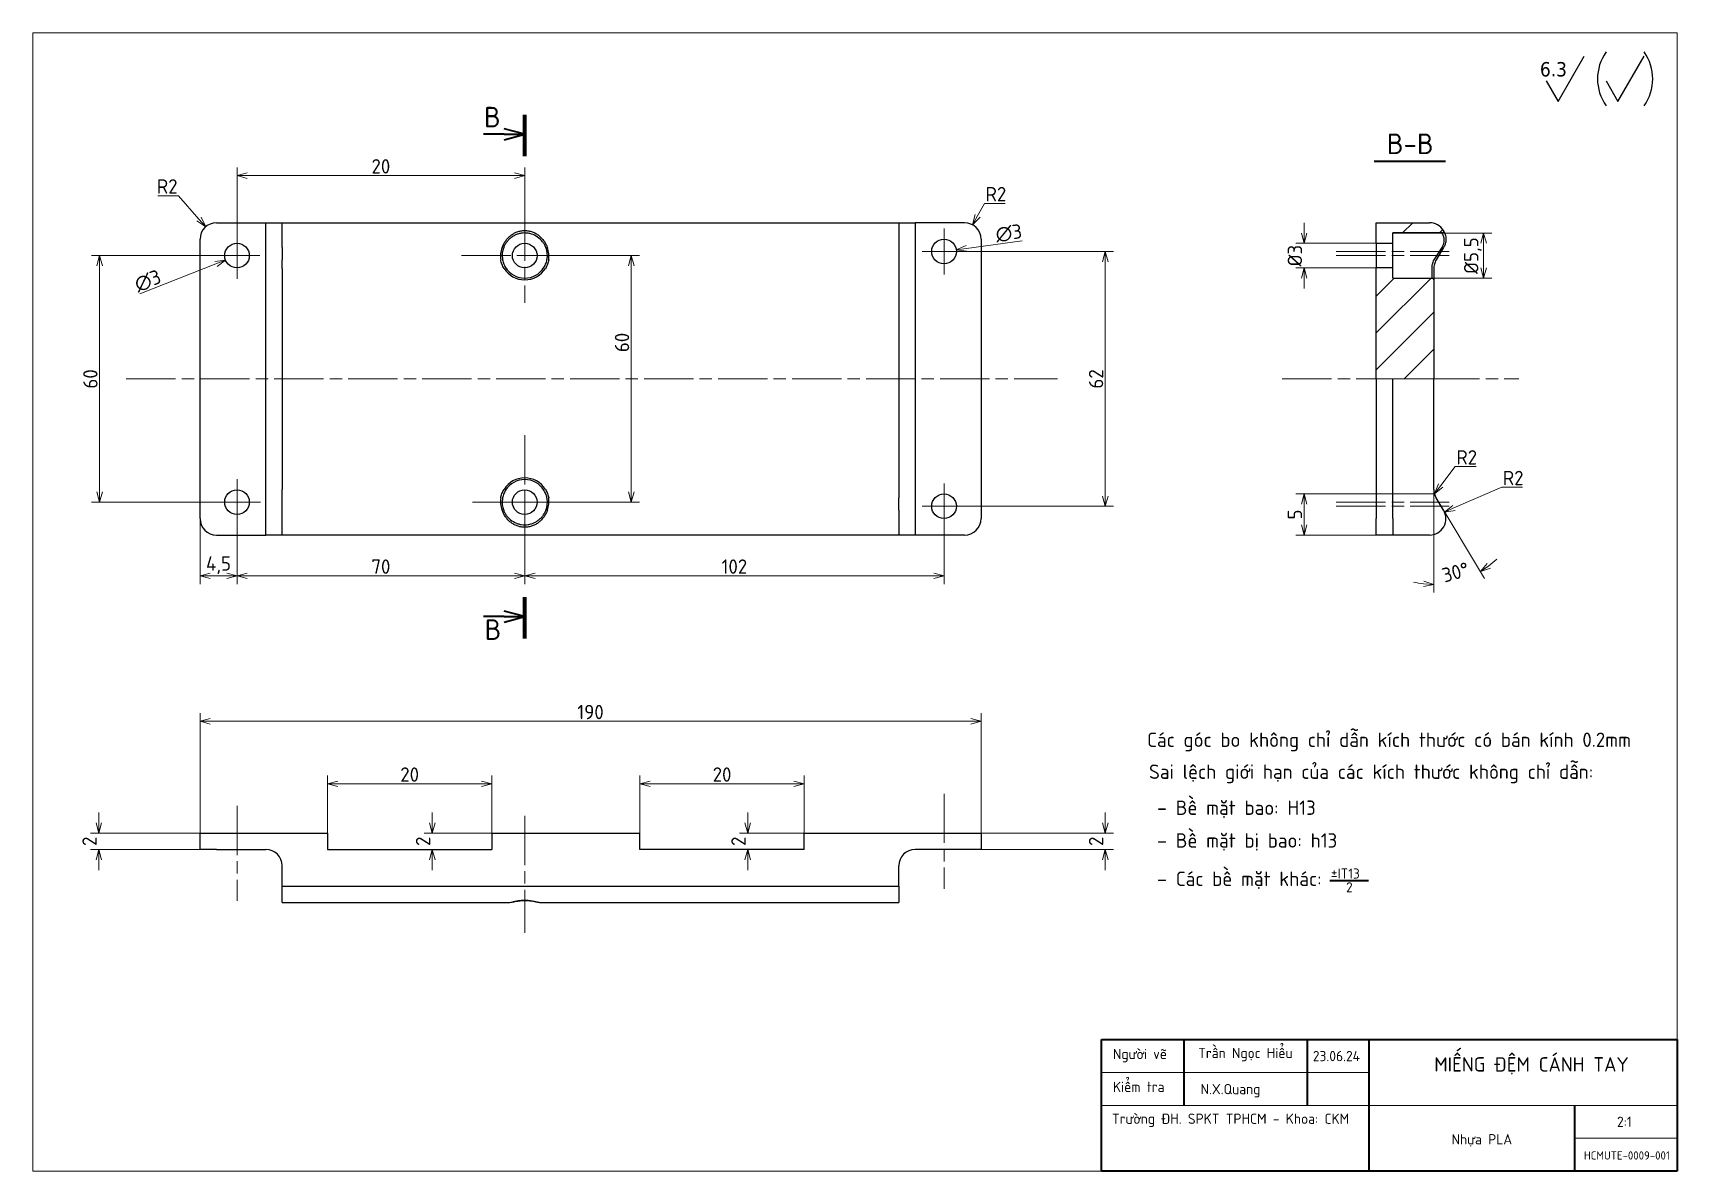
# Paper-space layout 'Sheet' of a CAD drawing. Header units: millimetres. Extents: x 10 to 410, y 10 to 287.
# The model-space entities are those that its viewports show. They can reach past a viewport. Long polylines and large blocks are cut down to what shows.
import ezdxf

# ---------------------------------------------------------------- set-up
doc = ezdxf.new("R2010")
doc.units = ezdxf.units.MM
doc.linetypes.add('AM_ISO08W050', pattern=[18, 12, -1.5, 3, -1.5])
for name, color, linetype, lineweight in [('AM_10', 7, 'AM_ISO08W050', 35), ('DuongTamNho', 7, 'AM_ISO08W050', 13), ('NetDam', 7, 'Continuous', 35), ('Netmanh', 5, 'Continuous', 13), ('NÉT MẶT CẮT', 10, 'Continuous', 70), ('Nét đậm', 7, 'Continuous', 35), ('Symbol (ISO)', 7, 'Continuous', 25)]:
    doc.layers.add(name, color=color, linetype=linetype, lineweight=lineweight)
doc.styles.add('MtXpl_TCVN_7284', font='')
doc.styles.add('Note Text (ISO)', font='')
doc.styles.get('MtXpl_TCVN_7284').set_extended_font_data('TCVN 7284')
doc.styles.get('Note Text (ISO)').set_extended_font_data('TCVN 7284')
doc.dimstyles.new('Default (ISO)$0', dxfattribs={"dimtxt": 3.5, "dimasz": 2.5, "dimexe": 2, "dimexo": 0, "dimgap": 0.5, "dimtad": 1, "dimtxsty": 'Note Text (ISO)', "dimblk": 'OPEN30', "dimblk1": 'OPEN30', "dimblk2": 'OPEN90', "dimcen": 2.5, "dimclrd": 256, "dimclre": 256, "dimclrt": 256, "dimazin": 0, "dimtfac": 1, "dimtofl": 0, "dimtmove": 0, "dimatfit": 3, "dimldrblk": 'OPEN30', "dimfxl": 1, "dimtolj": 1, "dimtzin": 0, "dimlwd": -1, "dimlwe": -1, "dimarcsym": 0})
doc.dimstyles.new('Default (ISO)$2', dxfattribs={"dimtxt": 3.5, "dimasz": 2.5, "dimexe": 2, "dimexo": 0, "dimgap": 0.5, "dimtad": 1, "dimtxsty": 'Note Text (ISO)', "dimblk": 'OPEN30', "dimblk1": 'OPEN30', "dimblk2": 'OPEN90', "dimcen": 2.5, "dimclrd": 256, "dimclre": 256, "dimclrt": 256, "dimazin": 0, "dimtfac": 1, "dimtofl": 0, "dimtmove": 0, "dimatfit": 3, "dimldrblk": 'OPEN30', "dimfxl": 1, "dimtolj": 1, "dimtzin": 0, "dimlwd": -1, "dimlwe": -1, "dimarcsym": 0})
doc.dimstyles.new('Default (ISO)$3', dxfattribs={"dimtxt": 3.5, "dimasz": 2.5, "dimexe": 2, "dimexo": 0, "dimgap": 0.5, "dimtad": 1, "dimtxsty": 'Note Text (ISO)', "dimblk": 'OPEN30', "dimblk1": 'OPEN30', "dimblk2": 'OPEN90', "dimcen": 2.5, "dimclrd": 256, "dimclre": 256, "dimclrt": 256, "dimazin": 0, "dimtfac": 1, "dimtofl": 0, "dimtmove": 0, "dimatfit": 0, "dimldrblk": 'OPEN30', "dimfxl": 1, "dimtolj": 1, "dimtzin": 0, "dimlwd": -1, "dimlwe": -1, "dimarcsym": 0})

# ---------------------------------------------------------------- blocks, each defined once
blk = doc.blocks.new('_Open30')
at = {"color": 0, "linetype": 'ByBlock', "lineweight": -2}
for p, q in [((-1, 0.27), (0, 0)), ((0, 0), (-1, -0.27)), ((0, 0), (-1, 0))]:
    blk.add_line(p, q, dxfattribs=at)
blk = doc.blocks.new('*D58')
at = {"layer": 'Defpoints', "color": 0, "transparency": 16777216}
for p in [(129.66, 252.27), (59.66, 232.79), (129.66, 232.79)]:
    blk.add_point(p, dxfattribs=at)
at = {"layer": 'Netmanh', "linetype": 'Continuous', "transparency": 16777216}
for p, q in [((59.66, 232.79), (59.66, 254.27)), ((62.16, 252.27), (127.16, 252.27)), ((129.66, 232.79), (129.66, 254.27))]:
    blk.add_line(p, q, dxfattribs=at)
at = {"layer": 'Netmanh', "transparency": 16777216, "xscale": 2.5, "yscale": 2.5, "zscale": 2.5, "rotation": 180}
blk.add_blockref('_Open30', (59.66, 252.27), dxfattribs=at)
at = {"layer": 'Netmanh', "transparency": 16777216, "xscale": 2.5, "yscale": 2.5, "zscale": 2.5}
blk.add_blockref('_Open30', (129.66, 252.27), dxfattribs=at)
at = {"layer": 'Netmanh', "transparency": 16777216, "insert": (94.66, 254.52), "char_height": 3.5, "attachment_point": 5, "style": 'Note Text (ISO)'}
blk.add_mtext('\\A1;20', dxfattribs=at)
blk = doc.blocks.new('_Open90')
at = {"color": 0, "linetype": 'ByBlock', "lineweight": -2}
for p, q in [((0, 0), (-1, 0)), ((-0.5, 0.5), (0, 0)), ((0, 0), (-0.5, -0.5))]:
    blk.add_line(p, q, dxfattribs=at)
blk = doc.blocks.new('*D61')
at = {"layer": 'Defpoints', "color": 0, "transparency": 16777216}
for p in [(129.66, 232.79), (125.78, 172.79), (155.57, 172.79)]:
    blk.add_point(p, dxfattribs=at)
at = {"layer": 'Netmanh', "linetype": 'Continuous', "transparency": 16777216}
for p, q in [((129.66, 232.79), (157.57, 232.79)), ((155.57, 230.29), (155.57, 175.29)), ((125.78, 172.79), (157.57, 172.79))]:
    blk.add_line(p, q, dxfattribs=at)
at = {"layer": 'Netmanh', "transparency": 16777216, "xscale": 2.5, "yscale": 2.5, "zscale": 2.5}
for p, rotation in [((155.57, 232.79), 90), ((155.57, 172.79), 270)]:
    blk.add_blockref('_Open30', p, dxfattribs=dict(at, rotation=rotation))
at = {"layer": 'Netmanh', "transparency": 16777216, "insert": (153.32, 211.66), "char_height": 3.5, "attachment_point": 5, "rotation": 90, "style": 'Note Text (ISO)'}
blk.add_mtext('\\A1;60', dxfattribs=at)
blk = doc.blocks.new('*D62')
at = {"layer": 'Defpoints', "color": 0, "transparency": 16777216}
for p in [(231.89, 233.79), (231.66, 171.79), (270.89, 171.79)]:
    blk.add_point(p, dxfattribs=at)
at = {"layer": 'Netmanh', "linetype": 'Continuous', "transparency": 16777216}
for p, q in [((231.89, 233.79), (272.89, 233.79)), ((270.89, 231.29), (270.89, 174.29)), ((231.66, 171.79), (272.89, 171.79))]:
    blk.add_line(p, q, dxfattribs=at)
at = {"layer": 'Netmanh', "transparency": 16777216, "xscale": 2.5, "yscale": 2.5, "zscale": 2.5}
for p, rotation in [((270.89, 233.79), 90), ((270.89, 171.79), 270)]:
    blk.add_blockref('_Open30', p, dxfattribs=dict(at, rotation=rotation))
at = {"layer": 'Netmanh', "transparency": 16777216, "insert": (268.64, 202.79), "char_height": 3.5, "attachment_point": 5, "rotation": 90, "style": 'Note Text (ISO)'}
blk.add_mtext('\\A1;62', dxfattribs=at)
blk = doc.blocks.new('*D64')
at = {"layer": 'Defpoints', "color": 0, "transparency": 16777216}
for p in [(340.82, 238.29), (340.82, 227.29), (362.92, 227.29)]:
    blk.add_point(p, dxfattribs=at)
at = {"layer": 'Netmanh', "linetype": 'Continuous', "transparency": 16777216}
for p, q in [((340.82, 238.29), (364.92, 238.29)), ((362.92, 235.79), (362.92, 229.79)), ((340.82, 227.29), (364.92, 227.29))]:
    blk.add_line(p, q, dxfattribs=at)
at = {"layer": 'Netmanh', "transparency": 16777216, "xscale": 2.5, "yscale": 2.5, "zscale": 2.5}
for p, rotation in [((362.92, 238.29), 90), ((362.92, 227.29), 270)]:
    blk.add_blockref('_Open30', p, dxfattribs=dict(at, rotation=rotation))
at = {"layer": 'Netmanh', "transparency": 16777216, "insert": (360.32, 232.79), "char_height": 3.5, "attachment_point": 5, "rotation": 90, "style": 'Note Text (ISO)'}
blk.add_mtext('\\A1;%%C5,5', dxfattribs=at)
blk = doc.blocks.new('*D65')
at = {"layer": 'Defpoints', "color": 0, "transparency": 16777216}
for p in [(336.82, 235.79), (319.27, 229.79), (336.82, 229.79)]:
    blk.add_point(p, dxfattribs=at)
at = {"layer": 'Netmanh', "linetype": 'Continuous', "transparency": 16777216}
for p, q in [((319.27, 238.29), (319.27, 240.79)), ((336.82, 235.79), (317.27, 235.79)), ((336.82, 229.79), (317.27, 229.79)), ((319.27, 227.29), (319.27, 224.79))]:
    blk.add_line(p, q, dxfattribs=at)
at = {"layer": 'Netmanh', "transparency": 16777216, "xscale": 2.5, "yscale": 2.5, "zscale": 2.5}
for p, rotation in [((319.27, 235.79), 270), ((319.27, 229.79), 90)]:
    blk.add_blockref('_Open30', p, dxfattribs=dict(at, rotation=rotation))
at = {"layer": 'Netmanh', "transparency": 16777216, "insert": (317.02, 232.79), "char_height": 3.5, "attachment_point": 5, "rotation": 90, "style": 'Note Text (ISO)'}
blk.add_mtext('\\A1;%%C3', dxfattribs=at)
blk = doc.blocks.new('*D66')
at = {"layer": 'Defpoints', "color": 0, "transparency": 16777216}
for p in [(240.66, 92.27), (240.66, 88.27), (270.89, 88.27)]:
    blk.add_point(p, dxfattribs=at)
at = {"layer": 'Netmanh', "linetype": 'Continuous', "transparency": 16777216}
for p, q in [((270.89, 94.77), (270.89, 97.27)), ((240.66, 92.27), (272.89, 92.27)), ((240.66, 88.27), (272.89, 88.27)), ((270.89, 85.77), (270.89, 83.27))]:
    blk.add_line(p, q, dxfattribs=at)
at = {"layer": 'Netmanh', "transparency": 16777216, "xscale": 2.5, "yscale": 2.5, "zscale": 2.5}
for p, rotation in [((270.89, 92.27), 270), ((270.89, 88.27), 90)]:
    blk.add_blockref('_Open30', p, dxfattribs=dict(at, rotation=rotation))
at = {"layer": 'Netmanh', "transparency": 16777216, "insert": (268.64, 90.27), "char_height": 3.5, "attachment_point": 5, "rotation": 90, "style": 'Note Text (ISO)'}
blk.add_mtext('\\A1;2', dxfattribs=at)
blk = doc.blocks.new('*D67')
at = {"layer": 'Defpoints', "color": 0, "transparency": 16777216}
for p in [(183.91, 92.27), (197.66, 92.27), (197.66, 88.27)]:
    blk.add_point(p, dxfattribs=at)
at = {"layer": 'Netmanh', "linetype": 'Continuous', "transparency": 16777216}
for p, q in [((183.91, 94.77), (183.91, 97.27)), ((197.66, 92.27), (181.91, 92.27)), ((197.66, 88.27), (181.91, 88.27)), ((183.91, 85.77), (183.91, 83.27))]:
    blk.add_line(p, q, dxfattribs=at)
at = {"layer": 'Netmanh', "transparency": 16777216, "xscale": 2.5, "yscale": 2.5, "zscale": 2.5}
for p, rotation in [((183.91, 92.27), 270), ((183.91, 88.27), 90)]:
    blk.add_blockref('_Open30', p, dxfattribs=dict(at, rotation=rotation))
at = {"layer": 'Netmanh', "transparency": 16777216, "insert": (181.66, 90.27), "char_height": 3.5, "attachment_point": 5, "rotation": 90, "style": 'Note Text (ISO)'}
blk.add_mtext('\\A1;2', dxfattribs=at)
blk = doc.blocks.new('*D68')
at = {"layer": 'Defpoints', "color": 0, "transparency": 16777216}
for p in [(197.66, 104.26), (197.66, 92.27), (157.66, 88.27)]:
    blk.add_point(p, dxfattribs=at)
at = {"layer": 'Netmanh', "linetype": 'Continuous', "transparency": 16777216}
for p, q in [((157.66, 88.27), (157.66, 106.26)), ((160.16, 104.26), (195.16, 104.26)), ((197.66, 92.27), (197.66, 106.26))]:
    blk.add_line(p, q, dxfattribs=at)
at = {"layer": 'Netmanh', "transparency": 16777216, "xscale": 2.5, "yscale": 2.5, "zscale": 2.5, "rotation": 180}
blk.add_blockref('_Open30', (157.66, 104.26), dxfattribs=at)
at = {"layer": 'Netmanh', "transparency": 16777216, "xscale": 2.5, "yscale": 2.5, "zscale": 2.5}
blk.add_blockref('_Open30', (197.66, 104.26), dxfattribs=at)
at = {"layer": 'Netmanh', "transparency": 16777216, "insert": (177.66, 106.51), "char_height": 3.5, "attachment_point": 5, "style": 'Note Text (ISO)'}
blk.add_mtext('\\A1;20', dxfattribs=at)
blk = doc.blocks.new('*D69')
at = {"layer": 'Defpoints', "color": 0, "transparency": 16777216}
for p in [(81.66, 104.26), (81.66, 88.27), (121.66, 88.27)]:
    blk.add_point(p, dxfattribs=at)
at = {"layer": 'Netmanh', "linetype": 'Continuous', "transparency": 16777216}
for p, q in [((81.66, 88.27), (81.66, 106.26)), ((119.16, 104.26), (84.16, 104.26)), ((121.66, 88.27), (121.66, 106.26))]:
    blk.add_line(p, q, dxfattribs=at)
at = {"layer": 'Netmanh', "transparency": 16777216, "xscale": 2.5, "yscale": 2.5, "zscale": 2.5, "rotation": 180}
blk.add_blockref('_Open30', (81.66, 104.26), dxfattribs=at)
at = {"layer": 'Netmanh', "transparency": 16777216, "xscale": 2.5, "yscale": 2.5, "zscale": 2.5}
blk.add_blockref('_Open30', (121.66, 104.26), dxfattribs=at)
at = {"layer": 'Netmanh', "transparency": 16777216, "insert": (101.66, 106.51), "char_height": 3.5, "attachment_point": 5, "style": 'Note Text (ISO)'}
blk.add_mtext('\\A1;20', dxfattribs=at)
blk = doc.blocks.new('*D71')
at = {"layer": 'Defpoints', "color": 0, "transparency": 16777216}
for p in [(26.04, 92.27), (50.66, 92.27), (50.66, 88.27)]:
    blk.add_point(p, dxfattribs=at)
at = {"layer": 'Netmanh', "linetype": 'Continuous', "transparency": 16777216}
for p, q in [((26.04, 94.77), (26.04, 97.27)), ((50.66, 92.27), (24.04, 92.27)), ((50.66, 88.27), (24.04, 88.27)), ((26.04, 85.77), (26.04, 83.27))]:
    blk.add_line(p, q, dxfattribs=at)
at = {"layer": 'Netmanh', "transparency": 16777216, "xscale": 2.5, "yscale": 2.5, "zscale": 2.5}
for p, rotation in [((26.04, 92.27), 270), ((26.04, 88.27), 90)]:
    blk.add_blockref('_Open30', p, dxfattribs=dict(at, rotation=rotation))
at = {"layer": 'Netmanh', "transparency": 16777216, "insert": (23.79, 90.27), "char_height": 3.5, "attachment_point": 5, "rotation": 90, "style": 'Note Text (ISO)'}
blk.add_mtext('\\A1;2', dxfattribs=at)
blk = doc.blocks.new('*D72')
at = {"layer": 'Defpoints', "color": 0, "transparency": 16777216}
for p in [(129.66, 172.79), (231.66, 171.79), (231.66, 154.87)]:
    blk.add_point(p, dxfattribs=at)
at = {"layer": 'Netmanh', "linetype": 'Continuous', "transparency": 16777216}
for p, q in [((129.66, 172.79), (129.66, 152.87)), ((231.66, 171.79), (231.66, 152.87)), ((132.16, 154.87), (229.16, 154.87))]:
    blk.add_line(p, q, dxfattribs=at)
at = {"layer": 'Netmanh', "transparency": 16777216, "xscale": 2.5, "yscale": 2.5, "zscale": 2.5, "rotation": 180}
blk.add_blockref('_Open30', (129.66, 154.87), dxfattribs=at)
at = {"layer": 'Netmanh', "transparency": 16777216, "xscale": 2.5, "yscale": 2.5, "zscale": 2.5}
blk.add_blockref('_Open30', (231.66, 154.87), dxfattribs=at)
at = {"layer": 'Netmanh', "transparency": 16777216, "insert": (180.66, 157.12), "char_height": 3.5, "attachment_point": 5, "style": 'Note Text (ISO)'}
blk.add_mtext('\\A1;102', dxfattribs=at)
blk = doc.blocks.new('*D73')
at = {"layer": 'Defpoints', "color": 0, "transparency": 16777216}
for p in [(59.66, 172.79), (129.66, 172.79), (129.66, 154.87)]:
    blk.add_point(p, dxfattribs=at)
at = {"layer": 'Netmanh', "linetype": 'Continuous', "transparency": 16777216}
for p, q in [((59.66, 172.79), (59.66, 152.87)), ((129.66, 172.79), (129.66, 152.87)), ((62.16, 154.87), (127.16, 154.87))]:
    blk.add_line(p, q, dxfattribs=at)
at = {"layer": 'Netmanh', "transparency": 16777216, "xscale": 2.5, "yscale": 2.5, "zscale": 2.5, "rotation": 180}
blk.add_blockref('_Open30', (59.66, 154.87), dxfattribs=at)
at = {"layer": 'Netmanh', "transparency": 16777216, "xscale": 2.5, "yscale": 2.5, "zscale": 2.5}
blk.add_blockref('_Open30', (129.66, 154.87), dxfattribs=at)
at = {"layer": 'Netmanh', "transparency": 16777216, "insert": (94.66, 157.12), "char_height": 3.5, "attachment_point": 5, "style": 'Note Text (ISO)'}
blk.add_mtext('\\A1;70', dxfattribs=at)
blk = doc.blocks.new('*D74')
at = {"layer": 'Defpoints', "color": 0, "transparency": 16777216}
for p in [(121.66, 92.27), (107.16, 88.27), (121.66, 88.27)]:
    blk.add_point(p, dxfattribs=at)
at = {"layer": 'Netmanh', "linetype": 'Continuous', "transparency": 16777216}
for p, q in [((107.16, 94.77), (107.16, 97.27)), ((121.66, 92.27), (105.16, 92.27)), ((121.66, 88.27), (105.16, 88.27)), ((107.16, 85.77), (107.16, 83.27))]:
    blk.add_line(p, q, dxfattribs=at)
at = {"layer": 'Netmanh', "transparency": 16777216, "xscale": 2.5, "yscale": 2.5, "zscale": 2.5}
for p, rotation in [((107.16, 92.27), 270), ((107.16, 88.27), 90)]:
    blk.add_blockref('_Open30', p, dxfattribs=dict(at, rotation=rotation))
at = {"layer": 'Netmanh', "transparency": 16777216, "insert": (104.91, 90.27), "char_height": 3.5, "attachment_point": 5, "rotation": 90, "style": 'Note Text (ISO)'}
blk.add_mtext('\\A1;2', dxfattribs=at)
blk = doc.blocks.new('*D75')
at = {"layer": 'Defpoints', "color": 0, "transparency": 16777216}
for p in [(50.66, 172.79), (59.66, 172.79), (50.66, 154.87)]:
    blk.add_point(p, dxfattribs=at)
at = {"layer": 'Netmanh', "linetype": 'Continuous', "transparency": 16777216}
for p, q in [((50.66, 172.79), (50.66, 152.87)), ((59.66, 172.79), (59.66, 152.87)), ((57.16, 154.87), (53.16, 154.87))]:
    blk.add_line(p, q, dxfattribs=at)
at = {"layer": 'Netmanh', "transparency": 16777216, "xscale": 2.5, "yscale": 2.5, "zscale": 2.5, "rotation": 180}
blk.add_blockref('_Open30', (50.66, 154.87), dxfattribs=at)
at = {"layer": 'Netmanh', "transparency": 16777216, "xscale": 2.5, "yscale": 2.5, "zscale": 2.5}
blk.add_blockref('_Open30', (59.66, 154.87), dxfattribs=at)
at = {"layer": 'Netmanh', "transparency": 16777216, "insert": (55.16, 157.47), "char_height": 3.5, "attachment_point": 5, "style": 'Note Text (ISO)'}
blk.add_mtext('\\A1;4,5', dxfattribs=at)
blk = doc.blocks.new('*D76')
at = {"layer": 'Defpoints', "color": 0, "transparency": 16777216}
for p in [(240.66, 119.47), (50.66, 88.27), (240.66, 88.27)]:
    blk.add_point(p, dxfattribs=at)
at = {"layer": 'Netmanh', "linetype": 'Continuous', "transparency": 16777216}
for p, q in [((50.66, 88.27), (50.66, 121.47)), ((240.66, 88.27), (240.66, 121.47)), ((53.16, 119.47), (238.16, 119.47))]:
    blk.add_line(p, q, dxfattribs=at)
at = {"layer": 'Netmanh', "transparency": 16777216, "xscale": 2.5, "yscale": 2.5, "zscale": 2.5, "rotation": 180}
blk.add_blockref('_Open30', (50.66, 119.47), dxfattribs=at)
at = {"layer": 'Netmanh', "transparency": 16777216, "xscale": 2.5, "yscale": 2.5, "zscale": 2.5}
blk.add_blockref('_Open30', (240.66, 119.47), dxfattribs=at)
at = {"layer": 'Netmanh', "transparency": 16777216, "insert": (145.66, 121.72), "char_height": 3.5, "attachment_point": 5, "style": 'Note Text (ISO)'}
blk.add_mtext('\\A1;190', dxfattribs=at)
blk = doc.blocks.new('*D82')
at = {"layer": 'Defpoints', "color": 0, "transparency": 16777216}
for p in [(350.82, 175.9), (350.82, 174.79), (350.82, 174.79), (351.39, 173.84), (354.76, 153.14)]:
    blk.add_point(p, dxfattribs=at)
at = {"layer": 'Netmanh', "linetype": 'Continuous', "transparency": 16777216}
for p, q in [((350.82, 174.79), (350.82, 150.79)), ((351.39, 173.84), (363.17, 154.21))]:
    blk.add_line(p, q, dxfattribs=at)
for start, end in [(307.4758, 313.9879), (256.9759, 263.4879)]:
    blk.add_arc((350.82, 174.79), 22.01, start, end, dxfattribs=at)
at = {"layer": 'Netmanh', "transparency": 16777216, "xscale": 2.5, "yscale": 2.5, "zscale": 2.5}
for p, rotation in [((362.14, 155.92), 214.2197881809683), ((350.82, 152.79), 356.7439683510991)]:
    blk.add_blockref('_Open30', p, dxfattribs=dict(at, rotation=rotation))
at = {"layer": 'Netmanh', "transparency": 16777216, "insert": (356.09, 155.75), "char_height": 3.5, "attachment_point": 5, "rotation": 15.4819, "style": 'Note Text (ISO)'}
blk.add_mtext('\\A1;30%%D', dxfattribs=at)
blk = doc.blocks.new('*D83')
at = {"layer": 'Defpoints', "color": 0, "transparency": 16777216}
for p in [(350.82, 174.79), (319.27, 164.79), (349.75, 164.79)]:
    blk.add_point(p, dxfattribs=at)
at = {"layer": 'Netmanh', "linetype": 'Continuous', "transparency": 16777216}
for p, q in [((350.82, 174.79), (317.27, 174.79)), ((319.27, 172.29), (319.27, 167.29)), ((349.75, 164.79), (317.27, 164.79))]:
    blk.add_line(p, q, dxfattribs=at)
at = {"layer": 'Netmanh', "transparency": 16777216, "xscale": 2.5, "yscale": 2.5, "zscale": 2.5}
for p, rotation in [((319.27, 174.79), 90), ((319.27, 164.79), 270)]:
    blk.add_blockref('_Open30', p, dxfattribs=dict(at, rotation=rotation))
at = {"layer": 'Netmanh', "transparency": 16777216, "insert": (317.02, 169.79), "char_height": 3.5, "attachment_point": 5, "rotation": 90, "style": 'Note Text (ISO)'}
blk.add_mtext('\\A1;5', dxfattribs=at)
blk = doc.blocks.new('*D85')
at = {"layer": 'Defpoints', "color": 0, "transparency": 16777216}
for p in [(62.45, 233.89), (56.87, 231.69)]:
    blk.add_point(p, dxfattribs=at)
at = {"layer": 'Netmanh', "transparency": 16777216}
for p, q in [((57.16, 232.79), (62.16, 232.79)), ((59.66, 230.29), (59.66, 235.29))]:
    blk.add_line(p, q, dxfattribs=at)
at = {"layer": 'Netmanh', "linetype": 'Continuous', "transparency": 16777216}
blk.add_line((54.54, 230.78), (36.04, 223.48), dxfattribs=at)
at = {"layer": 'Netmanh', "transparency": 16777216, "xscale": 2.5, "yscale": 2.5, "zscale": 2.5, "rotation": 21.52008954455327}
blk.add_blockref('_Open30', (56.87, 231.69), dxfattribs=at)
at = {"layer": 'Netmanh', "transparency": 16777216, "insert": (37.95, 226.65), "char_height": 3.5, "attachment_point": 5, "rotation": 21.5201, "style": 'Note Text (ISO)'}
blk.add_mtext('\\A1;∅3', dxfattribs=at)
blk = doc.blocks.new('*D86')
at = {"layer": 'Defpoints', "color": 0, "transparency": 16777216}
for p in [(26.24, 232.79), (59.66, 232.79), (59.66, 172.79)]:
    blk.add_point(p, dxfattribs=at)
at = {"layer": 'Netmanh', "linetype": 'Continuous', "transparency": 16777216}
for p, q in [((59.66, 232.79), (24.24, 232.79)), ((26.24, 175.29), (26.24, 230.29)), ((59.66, 172.79), (24.24, 172.79))]:
    blk.add_line(p, q, dxfattribs=at)
at = {"layer": 'Netmanh', "transparency": 16777216, "xscale": 2.5, "yscale": 2.5, "zscale": 2.5}
for p, rotation in [((26.24, 232.79), 90), ((26.24, 172.79), 270)]:
    blk.add_blockref('_Open30', p, dxfattribs=dict(at, rotation=rotation))
at = {"layer": 'Netmanh', "transparency": 16777216, "insert": (23.99, 202.79), "char_height": 3.5, "attachment_point": 5, "rotation": 90, "style": 'Note Text (ISO)'}
blk.add_mtext('\\A1;60', dxfattribs=at)
blk = doc.blocks.new('*D87')
at = {"layer": 'Defpoints', "color": 0, "transparency": 16777216}
for p in [(228.69, 233.38), (234.63, 234.21)]:
    blk.add_point(p, dxfattribs=at)
at = {"layer": 'Netmanh', "transparency": 16777216}
for p, q in [((231.66, 231.29), (231.66, 236.29)), ((229.16, 233.79), (234.16, 233.79))]:
    blk.add_line(p, q, dxfattribs=at)
at = {"layer": 'Netmanh', "linetype": 'Continuous', "transparency": 16777216}
blk.add_line((237.11, 234.55), (250.63, 236.43), dxfattribs=at)
at = {"layer": 'Netmanh', "transparency": 16777216, "xscale": 2.5, "yscale": 2.5, "zscale": 2.5, "rotation": 187.8992860937129}
blk.add_blockref('_Open30', (234.63, 234.21), dxfattribs=at)
at = {"layer": 'Netmanh', "transparency": 16777216, "insert": (247.4, 238.25), "char_height": 3.5, "attachment_point": 5, "rotation": 7.8993, "style": 'Note Text (ISO)'}
blk.add_mtext('\\A1;∅3', dxfattribs=at)

msp = doc.modelspace()

# ---------------------------------------------------------------- hatches: boundary and pattern name
at = {"layer": 'Netmanh'}
h = msp.add_hatch(dxfattribs=at)
h.set_pattern_fill('ANSI31', color=256)
h.paths.add_polyline_path([(346.94, 304.49), (340.47, 304.49), (340.47, 301.99), (342.47, 301.99), (342.47, 303.24), (348.47, 303.24, 0.588196), (348.64, 303.54, 0.259291)])
h.paths.add_polyline_path([(347.47, 297.54, 0.414214), (347.27, 297.74), (342.47, 297.74), (342.47, 298.99), (340.47, 298.99), (340.47, 285.49), (347.47, 285.49)])

# ---------------------------------------------------------------- linework, layer by layer
at = {"color": 7, "linetype": 'Continuous', "lineweight": 25}
for p, q in [((199.39, 304.49), (205.39, 304.49)), ((205.39, 266.49), (205.39, 304.49)), ((205.39, 304.49), (207.39, 304.49)), ((207.39, 304.49), (282.39, 304.49)), ((207.39, 301.46), (207.39, 304.49)), ((282.39, 304.49), (282.39, 301.46)), ((282.39, 304.49), (284.39, 304.49)), ((284.39, 304.49), (284.39, 266.49)), ((290.39, 304.49), (284.39, 304.49)), ((340.47, 304.49), (346.94, 304.49)), ((340.47, 301.99), (340.47, 304.49)), ((197.39, 268.49), (197.39, 302.49)), ((292.39, 302.49), (292.39, 268.49)), ((348.47, 303.24), (342.47, 303.24)), ((342.47, 301.99), (342.47, 303.24)), ((207.39, 301.46), (207.39, 299.96)), ((282.39, 301.46), (282.39, 299.96)), ((340.47, 301.99), (342.47, 301.99)), ((340.47, 301.99), (340.47, 298.99)), ((342.47, 298.99), (342.47, 301.99)), ((347.58, 300.09), (348.48, 301.49)), ((348.65, 301.46), (347.76, 299.96)), ((207.39, 298.93), (207.39, 299.96)), ((207.39, 298.93), (207.39, 272.04)), ((282.39, 299.96), (282.39, 298.93)), ((282.39, 298.93), (282.39, 272.04)), ((340.47, 285.49), (340.47, 298.99)), ((342.47, 298.99), (340.47, 298.99)), ((342.47, 297.74), (342.47, 298.99)), ((347.27, 297.74), (347.27, 299.04)), ((347.47, 298.93), (347.47, 297.54)), ((342.47, 297.74), (347.27, 297.74)), ((347.47, 297.54), (347.47, 285.49)), ((340.47, 285.49), (340.47, 268.49)), ((342.47, 268.49), (342.47, 285.49)), ((347.47, 272.04), (347.47, 285.49)), ((207.39, 271.01), (207.39, 272.04)), ((282.39, 272.04), (282.39, 271.01)), ((207.39, 269.51), (207.39, 271.01)), ((282.39, 269.51), (282.39, 271.01)), ((348.65, 269.51), (347.76, 271.01)), ((207.39, 266.49), (207.39, 269.51)), ((282.39, 269.51), (282.39, 266.49)), ((340.47, 266.49), (340.47, 268.49)), ((342.47, 268.49), (342.47, 266.49)), ((199.39, 266.49), (205.39, 266.49)), ((207.39, 266.49), (205.39, 266.49)), ((282.39, 266.49), (207.39, 266.49)), ((284.39, 266.49), (282.39, 266.49)), ((290.39, 266.49), (284.39, 266.49)), ((342.47, 266.49), (340.47, 266.49)), ((344.47, 266.49), (342.47, 266.49)), ((346.94, 266.49), (344.47, 266.49)), ((197.39, 228.23), (197.39, 230.23)), ((197.39, 230.23), (199.39, 230.23)), ((199.39, 230.23), (212.89, 230.23)), ((212.89, 230.23), (212.89, 228.23)), ((232.89, 230.23), (232.89, 228.23)), ((232.89, 230.23), (250.89, 230.23)), ((250.89, 228.23), (250.89, 230.23)), ((270.89, 228.23), (270.89, 230.23)), ((270.89, 230.23), (290.39, 230.23)), ((290.39, 230.23), (292.39, 230.23)), ((292.39, 230.23), (292.39, 228.23)), ((199.39, 228.23), (197.39, 228.23)), ((199.39, 228.23), (205.39, 228.23)), ((212.89, 228.23), (232.89, 228.23)), ((270.89, 228.23), (250.89, 228.23)), ((290.39, 228.23), (284.39, 228.23)), ((292.39, 228.23), (290.39, 228.23)), ((207.39, 223.76), (207.39, 226.23)), ((282.39, 223.76), (282.39, 226.23)), ((207.39, 221.76), (207.39, 223.76)), ((207.39, 223.76), (282.39, 223.76)), ((282.39, 223.76), (282.39, 221.76)), ((207.39, 221.76), (234.73, 221.76)), ((234.73, 221.76), (234.75, 221.76)), ((238.97, 221.77), (239.03, 221.78)), ((239.03, 221.76), (282.39, 221.76))]:
    msp.add_line(p, q, dxfattribs=at)
for centre in [(287.89, 300.99), (201.89, 300.49), (236.89, 300.49), (201.89, 270.49), (236.89, 270.49), (287.89, 269.99)]:
    msp.add_circle(centre, 1.5, dxfattribs=at)
for centre, radius, start, end in [((199.39, 302.49), 2, 90, 180), ((290.39, 302.49), 2, 0, 90), ((346.94, 302.49), 2, 31.8554, 90), ((348.47, 303.44), 0.2, 270, 31.8554), ((236.89, 300.38), 2.95, 158.6517, 188.2259), ((236.89, 300.49), 2.75, 158.6517, 188.2259), ((236.89, 300.49), 2.75, 351.7741, 21.3483), ((236.89, 300.38), 2.95, 351.7741, 21.3483), ((236.89, 300.49), 2.95, 211.7874, 328.2126), ((236.89, 300.49), 2.75, 211.7874, 328.2126), ((347.27, 297.54), 0.2, 0, 90), ((236.89, 270.49), 2.95, 31.7874, 148.2126), ((236.89, 270.49), 2.75, 31.7874, 148.2126), ((349.47, 272.04), 2, 180, 210.9638), ((236.89, 270.59), 2.95, 171.7741, 201.3483), ((236.89, 270.49), 2.75, 171.7741, 201.3483), ((236.89, 270.49), 2.75, 338.6517, 8.2259), ((236.89, 270.59), 2.95, 338.6517, 8.2259), ((199.39, 268.49), 2, 180, 270), ((290.39, 268.49), 2, 270, 0), ((346.94, 268.49), 2, 270, 30.9638), ((205.39, 226.23), 2, 0, 90), ((284.39, 226.23), 2, 90, 180)]:
    msp.add_arc(centre, radius, start, end, dxfattribs=at)
for points, knots in [([(234.14, 301.46), (234.19, 301.59), (234.24, 301.72), (234.38, 301.99), (234.46, 302.12), (234.63, 302.38), (234.73, 302.5), (234.94, 302.73), (235.06, 302.84), (235.3, 303.03), (235.43, 303.11), (235.69, 303.26), (235.83, 303.33), (236.12, 303.43), (236.27, 303.47), (236.58, 303.53), (236.73, 303.54), (237.04, 303.54), (237.2, 303.53), (237.51, 303.47), (237.66, 303.43), (237.95, 303.33), (238.09, 303.26), (238.36, 303.11), (238.48, 303.03), (238.72, 302.84), (238.84, 302.73), (239.05, 302.5), (239.15, 302.38), (239.32, 302.12), (239.4, 301.99), (239.54, 301.72), (239.59, 301.59), (239.64, 301.46)], [0, 0, 0, 0, 0.0625, 0.0625, 0.125, 0.125, 0.1875, 0.1875, 0.25, 0.25, 0.3125, 0.3125, 0.375, 0.375, 0.4375, 0.4375, 0.5, 0.5, 0.5625, 0.5625, 0.625, 0.625, 0.6875, 0.6875, 0.75, 0.75, 0.8125, 0.8125, 0.875, 0.875, 0.9375, 0.9375, 1, 1, 1, 1]), ([(239.45, 301.49), (239.41, 301.6), (239.35, 301.72), (239.22, 301.95), (239.14, 302.07), (238.89, 302.4), (238.68, 302.59), (238.23, 302.91), (237.97, 303.03), (237.58, 303.15), (237.45, 303.18), (237.17, 303.23), (237.03, 303.24), (236.75, 303.24), (236.61, 303.23), (236.34, 303.18), (236.2, 303.15), (235.94, 303.07), (235.81, 303.02), (235.56, 302.9), (235.44, 302.83), (235.22, 302.67), (235.11, 302.58), (234.9, 302.39), (234.81, 302.29), (234.64, 302.07), (234.56, 301.95), (234.43, 301.72), (234.37, 301.6), (234.33, 301.49)], [0, 0, 0, 0, 0.0625, 0.0625, 0.125, 0.125, 0.25, 0.25, 0.375, 0.375, 0.4375, 0.4375, 0.5, 0.5, 0.5625, 0.5625, 0.625, 0.625, 0.6875, 0.6875, 0.75, 0.75, 0.8125, 0.8125, 0.875, 0.875, 0.9375, 0.9375, 1, 1, 1, 1]), ([(348.48, 301.49), (348.55, 301.6), (348.61, 301.72), (348.69, 301.95), (348.72, 302.07), (348.75, 302.4), (348.73, 302.59), (348.64, 302.91), (348.59, 303.03), (348.52, 303.15), (348.5, 303.18), (348.47, 303.23), (348.47, 303.24), (348.47, 303.24)], [0, 0, 0, 0, 0.125, 0.125, 0.25, 0.25, 0.5, 0.5, 0.75, 0.75, 0.875, 0.875, 1, 1, 1, 1]), ([(348.64, 303.54), (348.64, 303.54), (348.65, 303.53), (348.68, 303.47), (348.7, 303.43), (348.75, 303.33), (348.78, 303.26), (348.84, 303.11), (348.87, 303.03), (348.91, 302.84), (348.93, 302.73), (348.94, 302.5), (348.94, 302.38), (348.91, 302.12), (348.88, 301.99), (348.79, 301.72), (348.73, 301.59), (348.65, 301.46)], [0, 0, 0, 0, 0.125, 0.125, 0.25, 0.25, 0.375, 0.375, 0.5, 0.5, 0.625, 0.625, 0.75, 0.75, 0.875, 0.875, 1, 1, 1, 1]), ([(234.17, 300.09), (234.19, 299.93), (234.23, 299.75), (234.36, 299.38), (234.45, 299.21), (234.55, 299.04)], [0, 0, 0, 0, 0.5, 0.5, 1, 1, 1, 1]), ([(239.23, 299.04), (239.33, 299.21), (239.42, 299.38), (239.55, 299.75), (239.59, 299.93), (239.61, 300.09)], [0, 0, 0, 0, 0.5, 0.5, 1, 1, 1, 1]), ([(347.27, 299.04), (347.27, 299.21), (347.29, 299.38), (347.4, 299.75), (347.48, 299.93), (347.58, 300.09)], [0, 0, 0, 0, 0.5, 0.5, 1, 1, 1, 1]), ([(234.38, 298.93), (234.27, 299.09), (234.18, 299.26), (234.04, 299.62), (234, 299.79), (233.97, 299.96)], [0, 0, 0, 0, 0.5, 0.5, 1, 1, 1, 1]), ([(239.81, 299.96), (239.78, 299.79), (239.74, 299.62), (239.6, 299.26), (239.51, 299.09), (239.4, 298.93)], [0, 0, 0, 0, 0.5, 0.5, 1, 1, 1, 1]), ([(347.76, 299.96), (347.65, 299.79), (347.58, 299.62), (347.49, 299.26), (347.47, 299.09), (347.47, 298.93)], [0, 0, 0, 0, 0.5, 0.5, 1, 1, 1, 1]), ([(233.97, 271.01), (234, 271.18), (234.04, 271.35), (234.18, 271.71), (234.27, 271.88), (234.38, 272.04)], [0, 0, 0, 0, 0.5, 0.5, 1, 1, 1, 1]), ([(239.4, 272.04), (239.51, 271.88), (239.6, 271.71), (239.74, 271.35), (239.78, 271.18), (239.81, 271.01)], [0, 0, 0, 0, 0.5, 0.5, 1, 1, 1, 1]), ([(234.55, 271.93), (234.45, 271.76), (234.36, 271.59), (234.23, 271.22), (234.19, 271.05), (234.17, 270.88)], [0, 0, 0, 0, 0.5, 0.5, 1, 1, 1, 1]), ([(239.61, 270.88), (239.59, 271.05), (239.55, 271.22), (239.42, 271.59), (239.33, 271.76), (239.23, 271.93)], [0, 0, 0, 0, 0.5, 0.5, 1, 1, 1, 1]), ([(239.64, 269.51), (239.59, 269.39), (239.54, 269.25), (239.4, 268.99), (239.33, 268.85), (239.15, 268.59), (239.05, 268.47), (238.84, 268.24), (238.73, 268.14), (238.49, 267.94), (238.36, 267.86), (238.09, 267.71), (237.95, 267.64), (237.66, 267.54), (237.51, 267.5), (237.2, 267.44), (237.05, 267.43), (236.74, 267.43), (236.58, 267.44), (236.27, 267.5), (236.12, 267.54), (235.84, 267.64), (235.69, 267.71), (235.43, 267.86), (235.3, 267.94), (235.06, 268.13), (234.94, 268.24), (234.73, 268.47), (234.63, 268.59), (234.46, 268.85), (234.38, 268.98), (234.25, 269.25), (234.19, 269.39), (234.14, 269.51)], [0, 0, 0, 0, 0.0625, 0.0625, 0.125, 0.125, 0.1875, 0.1875, 0.25, 0.25, 0.3125, 0.3125, 0.375, 0.375, 0.4375, 0.4375, 0.5, 0.5, 0.5625, 0.5625, 0.625, 0.625, 0.6875, 0.6875, 0.75, 0.75, 0.8125, 0.8125, 0.875, 0.875, 0.9375, 0.9375, 1, 1, 1, 1]), ([(234.33, 269.48), (234.37, 269.37), (234.43, 269.25), (234.56, 269.02), (234.64, 268.9), (234.9, 268.57), (235.1, 268.38), (235.56, 268.07), (235.81, 267.94), (236.2, 267.82), (236.34, 267.79), (236.61, 267.75), (236.75, 267.74), (237.03, 267.74), (237.17, 267.75), (237.44, 267.79), (237.58, 267.82), (237.85, 267.9), (237.97, 267.95), (238.22, 268.07), (238.34, 268.14), (238.57, 268.3), (238.68, 268.39), (238.88, 268.58), (238.97, 268.69), (239.15, 268.9), (239.22, 269.02), (239.35, 269.26), (239.41, 269.37), (239.45, 269.48)], [0, 0, 0, 0, 0.0625, 0.0625, 0.125, 0.125, 0.25, 0.25, 0.375, 0.375, 0.4375, 0.4375, 0.5, 0.5, 0.5625, 0.5625, 0.625, 0.625, 0.6875, 0.6875, 0.75, 0.75, 0.8125, 0.8125, 0.875, 0.875, 0.9375, 0.9375, 1, 1, 1, 1]), ([(234.74, 221.76), (234.83, 221.76), (235.03, 221.77), (235.36, 221.83), (235.74, 221.9), (236.13, 221.97), (236.53, 222.02), (236.91, 222.03), (237.3, 222.02), (237.69, 221.97), (238.07, 221.9), (238.45, 221.83), (238.75, 221.77), (238.92, 221.77), (238.97, 221.77)], [0, 0, 0, 0, 0.077139, 0.165577, 0.258633, 0.352216, 0.431291, 0.514686, 0.596953, 0.679455, 0.76617, 0.859013, 0.95652, 1, 1, 1, 1])]:
    msp.add_open_spline(points, degree=3, knots=knots, dxfattribs=at)
at = {"color": 8, "linetype": 'Continuous', "lineweight": 25}
msp.add_open_spline([(234.73, 221.76), (234.74, 221.76), (234.83, 221.75), (235.07, 221.79), (235.42, 221.86), (235.82, 221.94), (236.23, 222.02), (236.64, 222.06), (236.97, 222.06), (237.32, 222.04), (237.68, 222), (238.1, 221.91), (238.5, 221.83), (238.8, 221.76), (238.94, 221.77), (238.97, 221.77)], degree=3, knots=[0, 0, 0, 0, 0.010366, 0.101326, 0.195011, 0.286282, 0.379857, 0.459188, 0.540799, 0.586444, 0.6744, 0.7649, 0.864595, 0.96729, 1, 1, 1, 1], dxfattribs=at)
at = {"layer": 'Netmanh'}
for p, q in [((340.47, 285.49), (347.47, 285.49)), ((347.47, 271.49), (347.47, 272.04)), ((347.47, 271.49), (347.76, 271.01))]:
    msp.add_line(p, q, dxfattribs=at)
at = {"layer": 'NÉT MẶT CẮT'}
for p, q in [((236.89, 312.6), (236.89, 317.6)), ((236.89, 253.91), (236.89, 258.91))]:
    msp.add_line(p, q, dxfattribs=at)
at = {"layer": 'Nét đậm'}
for p, q in [((234.39, 315.26), (231.89, 315.26)), ((236.89, 315.26), (234.39, 315.93)), ((234.39, 315.26), (236.89, 315.26)), ((234.39, 314.59), (236.89, 315.26)), ((340.21, 311.98), (348.9, 311.98)), ((234.39, 256.56), (231.89, 256.56)), ((236.89, 256.56), (234.39, 257.23)), ((234.39, 256.56), (236.89, 256.56)), ((234.39, 255.89), (236.89, 256.56))]:
    msp.add_line(p, q, dxfattribs=at)

# ---------------------------------------------------------------- texts
at = {"layer": 'AM_10', "char_height": 2.5, "attachment_point": 5, "style": 'MtXpl_TCVN_7284'}
for s, insert in [('B', (232.95, 317.34)), ('B-B', (344.6, 314.09)), ('B', (233.03, 254.98))]:
    msp.add_mtext(s, dxfattribs=dict(at, insert=insert))

psp = doc.layouts.new('Sheet')

# ---------------------------------------------------------------- linework, layer by layer
at = {"layer": 'DuongTamNho'}
for p, q in [((129.659, 243.531), (129.659, 221.269)), ((59.659, 238.291), (59.659, 227.123)), ((231.659, 239.378), (231.659, 228.21)), ((54.145, 232.794), (65.173, 232.794)), ((114.262, 232.794), (135.406, 232.794)), ((226.378, 233.794), (237.406, 233.794)), ((327.076, 233.794), (354.558, 233.794)), ((327.076, 232.794), (354.558, 232.794)), ((32.706, 202.794), (259.297, 202.794)), ((313.927, 202.794), (371.484, 202.794)), ((129.659, 189.064), (129.659, 167.21)), ((59.659, 178.378), (59.659, 167.21)), ((231.659, 177.378), (231.659, 166.21)), ((54.378, 172.794), (65.406, 172.794)), ((116.938, 172.794), (135.406, 172.794)), ((327.076, 172.794), (354.558, 172.794)), ((226.378, 171.794), (237.406, 171.794)), ((327.076, 171.794), (354.558, 171.794)), ((231.659, 101.852), (231.659, 78.698)), ((59.659, 98.927), (59.659, 75.774)), ((129.659, 96.49), (129.659, 67.974))]:
    psp.add_line(p, q, dxfattribs=at)
at = {"layer": 'NetDam', "linetype": 'Continuous', "lineweight": 35}
psp.add_line((325.534, 80.704), (334.887, 80.704), dxfattribs=at)
at = {"layer": 'NetDam'}
for p, q in [((270, 42), (410, 42)), ((270, 10), (270, 42)), ((290, 42), (290, 26)), ((320, 42), (320, 26)), ((335, 42), (335, 10)), ((410, 42), (410, 10)), ((385, 26), (385, 10)), ((410, 10), (270, 10))]:
    psp.add_line(p, q, dxfattribs=at)
at = {"layer": 'Netmanh', "linetype": 'Continuous'}
for p, q in [((40.407, 247.38), (45.457, 247.38)), ((45.457, 247.38), (50.395, 241.7)), ((241.51, 245.503), (239.822, 242.473)), ((246.56, 245.503), (241.51, 245.503)), ((356.04, 181.454), (352.484, 176.818)), ((361.09, 181.454), (356.04, 181.454)), ((367.348, 176.428), (355.715, 171.381)), ((372.398, 176.428), (367.348, 176.428))]:
    psp.add_line(p, q, dxfattribs=at)
at = {"layer": 'Netmanh'}
for p, q in [((270, 34), (335, 34)), ((270, 26), (410, 26)), ((385, 18), (410, 18))]:
    psp.add_line(p, q, dxfattribs=at)
at = {"layer": 'Symbol (ISO)'}
for p, q in [((381.043, 270.298), (387.393, 281.298)), ((395.617, 270.298), (401.968, 281.298)), ((378.156, 275.298), (381.043, 270.298)), ((392.73, 275.298), (395.617, 270.298))]:
    psp.add_line(p, q, dxfattribs=at)
for centre, start, end in [((401.895, 275.798), 144.44719, 215.55281), ((392.803, 275.798), 324.44719, 35.55281)]:
    psp.add_arc(centre, 11.265, start, end, dxfattribs=at)

# ---------------------------------------------------------------- block references
at = {"layer": 'Netmanh', "xscale": 2.5, "yscale": 2.5, "zscale": 2.5}
for p, rotation in [((52.035, 239.813), 310.9991641882746), ((238.606, 240.288), 240.8847008708824), ((350.962, 174.834), 232.5054811460268), ((353.422, 170.386), 203.4526042270882)]:
    psp.add_blockref('_Open30', p, dxfattribs=dict(at, rotation=rotation))

# ---------------------------------------------------------------- texts
at = {"layer": 'NetDam', "attachment_point": 1}
for s, insert, char_height in [('{\\fTCVN 7284|b0|i0|c0|p34;Các góc bo không chỉ dẫn kích thước có bán kính 0.2mm}', (281.06, 116.726), 3.5), ('{\\fTCVN 7284|b0|i0|c0|p34;Sai lệch giới hạn của các kích thước không chỉ dẫn:}', (281.526, 108.955), 3.5), ('{\\fTCVN 7284|b0|i0|c0|p34; – Bề mặt bao: H13}', (281.347, 100.192), 3.5), ('{\\fTCVN 7284|b0|i0|c0|p34; – Bề mặt bị bao: h13}', (281.347, 92.223), 3.5), ('{\\fTCVN 7284|b0|i0|c0|p34; – Các bề mặt khác: }', (281.347, 82.894), 3.5), ('{\\fTCVN 7284|b0|i0|c0|p34;±IT13}', (325.799, 83.64), 2.45), ('{\\fTCVN 7284|b0|i0|c0|p34;2}', (329.468, 80.296), 2.45), ('{\\fTCVN 7284|b0|i0|c0|p34;Trần Ngọc Hiểu}', (293.487, 39.993), 2.5), ('{\\fTCVN 7284|b0|i0|c0|p34;Người vẽ}', (272.75, 39.75), 2.5), ('{\\fTCVN 7284|b0|i0|c0|p34;23.06.24}', (321.374, 39.25), 2.5), ('{\\fTCVN 7284|b0|i0|c0|p34;Kiểm tra}', (272.75, 31.75), 2.5), ('{\\fTCVN 7284|b0|i0|c0|p34;N.X.Quang}', (294.053, 31.212), 2.5), ('{\\fTCVN 7284|b0|i0|c0|p34;Trường ĐH. SPKT TPHCM - Khoa: CKM}', (272.498, 24), 2.5), ('{\\fTCVN 7284|b0|i0|c0|p34;Nhựa PLA}', (355.11, 19), 2.5), ('{\\fTCVN 7284|b0|i0|c0|p34;HCMUTE-0009-001}', (387.333, 14.81), 2)]:
    psp.add_mtext(s, dxfattribs=dict(at, insert=insert, char_height=char_height))
for s, insert, char_height, width in [('{\\fTCVN 7284|b0|i0|c0|p34;MIẾNG ĐỆM CÁNH TAY}', (350.922, 37.726), 3.5, 56.1648), ('{\\fTCVN 7284|b0|i0|c0|p34;2:1}', (395.374, 23.25), 2.5, 3.25)]:
    psp.add_mtext(s, dxfattribs=dict(at, insert=insert, char_height=char_height, width=width))
at = {"layer": 'Netmanh', "char_height": 3.5, "attachment_point": 5, "style": 'Note Text (ISO)'}
for insert in [(42.682, 249.63), (244.285, 247.753), (358.815, 183.704), (370.123, 178.678)]:
    psp.add_mtext('\\A1;R2', dxfattribs=dict(at, insert=insert))
at = {"layer": 'Symbol (ISO)', "insert": (376.628, 279.895), "char_height": 3.5, "attachment_point": 1}
psp.add_mtext('\\fTahoma|b0|i0;\\W1.;6.3', dxfattribs=at)

# ---------------------------------------------------------------- dimensions: what is measured, and where the dimension line sits
at = {"layer": 'Netmanh'}
dim = psp.add_linear_dim(base=(129.659, 252.269), p1=(59.659, 232.794), p2=(129.659, 232.794), text='20', dimstyle='Default (ISO)$0', override={"dimlfac": -0.5}, dxfattribs=at)
dim.commit()
dim.dimension.update_dxf_attribs({"geometry": '*D58', "text_midpoint": (94.659, 254.519)})
for p1, p2, picture, middle in [((228.688, 233.382), (234.631, 234.206), '*D87', (247.704, 236.02)), ((62.45, 233.894), (56.868, 231.693), '*D85', (38.78, 224.561))]:
    dim = psp.add_diameter_dim_2p(p1=p1, p2=p2, dimstyle='Default (ISO)$3', override={"dimlfac": -0.5}, dxfattribs=at)
    dim.commit()
    dim.dimension.update_dxf_attribs({"geometry": picture, "text_midpoint": middle, "dimtype": 163})
for base, p1, p2, picture, middle in [((319.275, 229.794), (336.817, 235.794), (336.817, 229.794), '*D65', (317.025, 232.794)), ((362.922, 227.294), (340.817, 238.294), (340.817, 227.294), '*D64', (360.322, 232.794))]:
    dim = psp.add_linear_dim(base=base, p1=p1, p2=p2, angle=90, text='%%C<>', dimstyle='Default (ISO)$0', override={"dimlfac": -0.5}, dxfattribs=at)
    dim.commit()
    dim.dimension.update_dxf_attribs({"geometry": picture, "text_midpoint": middle})
for base, p1, p2, picture, middle in [((26.243, 232.794), (59.659, 172.794), (59.659, 232.794), '*D86', (23.993, 202.794)), ((270.892, 171.794), (231.892, 233.794), (231.659, 171.794), '*D62', (268.642, 202.794))]:
    dim = psp.add_linear_dim(base=base, p1=p1, p2=p2, angle=90, dimstyle='Default (ISO)$0', dxfattribs=at)
    dim.commit()
    dim.dimension.update_dxf_attribs({"geometry": picture, "text_midpoint": middle})
dim = psp.add_linear_dim(base=(155.571, 172.794), p1=(129.659, 232.794), p2=(125.782, 172.794), angle=90, dimstyle='Default (ISO)$0', dxfattribs=at)
dim.commit()
dim.dimension.update_dxf_attribs({"geometry": '*D61', "text_midpoint": (155.571, 211.661), "dimtype": 160})
for base, p1, p2, picture, middle in [((50.659, 154.873), (59.659, 172.794), (50.659, 172.794), '*D75', (55.159, 157.473)), ((81.659, 104.263), (121.659, 88.275), (81.659, 88.275), '*D69', (101.659, 106.513))]:
    dim = psp.add_linear_dim(base=base, p1=p1, p2=p2, dimstyle='Default (ISO)$0', override={"dimlfac": -0.5}, dxfattribs=at)
    dim.commit()
    dim.dimension.update_dxf_attribs({"geometry": picture, "text_midpoint": middle})
for base, p1, p2, picture, middle in [((129.659, 154.873), (59.659, 172.794), (129.659, 172.794), '*D73', (94.659, 157.123)), ((231.659, 154.873), (129.659, 172.794), (231.659, 171.794), '*D72', (180.659, 157.123)), ((240.659, 119.472), (50.659, 88.275), (240.659, 88.275), '*D76', (145.659, 121.722))]:
    dim = psp.add_linear_dim(base=base, p1=p1, p2=p2, dimstyle='Default (ISO)$0', dxfattribs=at)
    dim.commit()
    dim.dimension.update_dxf_attribs({"geometry": picture, "text_midpoint": middle})
dim = psp.add_linear_dim(base=(319.275, 164.794), p1=(350.817, 174.794), p2=(349.752, 164.794), angle=90, text='5', dimstyle='Default (ISO)$0', dxfattribs=at)
dim.commit()
dim.dimension.update_dxf_attribs({"geometry": '*D83', "text_midpoint": (317.025, 169.794)})
dim = psp.add_angular_dim_2l(base=(354.76, 153.142), line1=((350.817, 174.794), (350.817, 175.902)), line2=((350.817, 174.794), (351.387, 173.844)), text='30%%D', dimstyle='Default (ISO)$2', dxfattribs=at)
dim.commit()
dim.dimension.update_dxf_attribs({"geometry": '*D82', "text_midpoint": (356.091, 155.753)})
dim = psp.add_linear_dim(base=(197.659, 104.263), p1=(157.659, 88.275), p2=(197.659, 92.275), dimstyle='Default (ISO)$0', override={"dimlfac": -0.5}, dxfattribs=at)
dim.commit()
dim.dimension.update_dxf_attribs({"geometry": '*D68', "text_midpoint": (177.659, 104.263), "dimtype": 160})
for base, p1, p2, picture, middle in [((26.04, 92.275), (50.659, 88.275), (50.659, 92.275), '*D71', (23.79, 90.275)), ((107.162, 88.275), (121.659, 92.275), (121.659, 88.275), '*D74', (104.912, 90.275)), ((183.914, 92.275), (197.659, 88.275), (197.659, 92.275), '*D67', (181.664, 90.275)), ((270.892, 88.275), (240.659, 92.275), (240.659, 88.275), '*D66', (268.642, 90.275))]:
    dim = psp.add_linear_dim(base=base, p1=p1, p2=p2, angle=90, dimstyle='Default (ISO)$0', override={"dimlfac": -0.5}, dxfattribs=at)
    dim.commit()
    dim.dimension.update_dxf_attribs({"geometry": picture, "text_midpoint": middle})

# ---------------------------------------------------------------- viewports
at = {"layer": 'NetDam'}
psp.add_viewport(center=(210, 148.5), size=(400, 277), view_center_point=(277.062, 258.339), view_height=138.5, dxfattribs=at)

doc.saveas('drawing.dxf')
